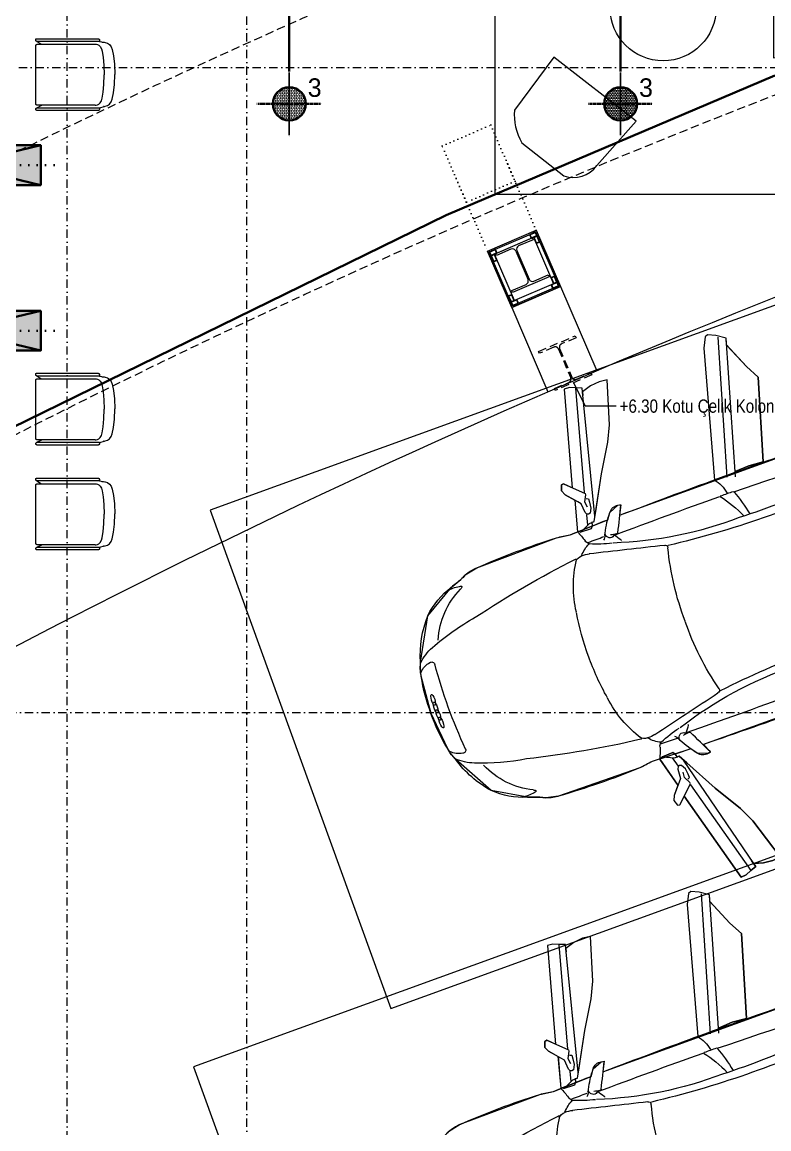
# Model space of a CAD drawing. Extents: x -1701 to 23780, y -363 to 7742.
# Drawn here: x 7833 to 8397, y 871 to 1706 of the extents above; entities that cross this region are included whole.
import ezdxf
from ezdxf.enums import TextEntityAlignment as Align

# ---------------------------------------------------------------- set-up
doc = ezdxf.new("R2010")
doc.units = 0
doc.header["$LTSCALE"] = 25
doc.header["$MEASUREMENT"] = 0
doc.header["$PDMODE"] = 1
for name, pattern in [('Audi$0$DASHDOT2', [0.5, 0.25, -0.125, 0, -0.125]), ('Audi$0$DOT2', [0.125, 0, -0.125]), ('Audi$0$HIDDEN', [0.375, 0.25, -0.125]), ('DOT', [0.25, 0, -0.25]), ('DOT2', [0.125, 0, -0.125])]:
    doc.linetypes.add(name, pattern=pattern)
doc.layers.get('0').update_dxf_attribs({"color": 9, "lineweight": 9})
for name, color, linetype, lineweight in [('31', 9, 'Continuous', 9), ('Audi$0$04', 8, 'Continuous', 9), ('Audi$0$05', 8, 'Continuous', 9), ('Audi$0$06D', 8, 'Continuous', 9), ('Audi$0$10', 8, 'Continuous', 9), ('Audi$0$11', 8, 'Continuous', 9), ('Audi$0$20', 8, 'Audi$0$DOT2', 9), ('Audi$0$21', 8, 'Continuous', 9), ('Audi$0$24', 8, 'Audi$0$DASHDOT2', 9), ('Audi$0$35', 8, 'Continuous', 9), ('E-Aydınlatma', 7, 'Continuous', 30), ('E-KABLO', 7, 'Continuous', 30)]:
    doc.layers.add(name, color=color, linetype=linetype, lineweight=lineweight)
doc.styles.add('Audi$0$MuuM_TEXT-STANDART', font='ARIALN.TTF')
doc.styles.add('TX-TEXT', font='')
doc.styles.get('TX-TEXT').set_extended_font_data('TrSah Futura Lt BT')

# ---------------------------------------------------------------- blocks, each defined once
blk = doc.blocks.new('Audi$0$Group-321-1')
at = {"lineweight": 0}
for p, q in [((384783.0404, 69371.037), (384783.0455, 69371.0295)), ((384784.4115, 69370.3332), (384784.4025, 69370.333))]:
    blk.add_line(p, q, dxfattribs=at)
blk.add_lwpolyline([(384781.5515, 69367.9843), (384781.749, 69367.6906), (384781.7549, 69367.6863), (384781.7923, 69367.6441), (384781.8263, 69367.6169), (384782.0711, 69367.4613), (384782.3403, 69367.353), (384782.3817, 69367.3414), (384782.4453, 69367.3332), (384782.7991, 69367.344), (384783.0363, 69367.4941), (384783.1021, 69367.5581), (384783.1403, 69367.5843), (384783.2058, 69367.6663), (384783.5053, 69368.2326), (384783.5403, 69368.3322), (384783.689, 69368.5997), (384783.7466, 69368.6084), (384783.8084, 69368.6626), (384783.8147, 69368.6844), (384783.7337, 69368.6844), (384784.4562, 69370.087), (384784.5363, 69370.2162), (384784.6671, 69370.4777), (384784.7897, 69370.7386), (384784.8195, 69370.8587), (384784.8615, 69371.012), (384784.9078, 69371.2302), (384784.8821, 69371.3838), (384784.7923, 69371.511), (384784.3139, 69371.8312), (384783.7777, 69372.0326), (384783.6197, 69372.0318), (384783.48, 69371.9631), (384783.4374, 69371.9222), (384783.3299, 69371.7988), (384783.1493, 69371.5806), (384783.0089, 69371.3289), (384782.8745, 69371.074), (384782.8143, 69370.9298), (384782.099, 69369.5315), (384782.0492, 69369.5901), (384782.0346, 69369.5732), (384782.0266, 69369.4913), (384782.053, 69369.4394), (384781.9224, 69369.1627), (384781.8618, 69369.0762), (384781.5727, 69368.4935), (384781.5478, 69368.4017), (384781.5488, 69368.3546), (384781.5351, 69368.2638), (384781.5515, 69367.9843)], close=True, dxfattribs=at)
for centre, radius, start, end in [((384783.7002, 69371.6914), 0.3498, 77.58661, 129.02756), ((384783.3657, 69370.1215), 1.955, 60.96601, 77.834), ((384784.32, 69371.0452), 1.2443, 132.46554, 142.72442), ((384783.7203, 69371.8273), 0.2984, 161.30494, 177.7436), ((384783.7432, 69371.5713), 0.4025, 118.72004, 140.78477), ((384783.6803, 69371.6404), 0.3125, 79.03531, 114.67967), ((384783.8912, 69371.7489), 0.2436, 127.28492, 150.48206), ((384783.7369, 69371.9408), 0.00701, 14.30738, 65.78767), ((384783.5084, 69371.8411), 0.0862, 181.34596, 189.63974), ((384783.4275, 69371.8281), 0.00442, 198.85042, 328.86273), ((384783.624, 69371.4545), 0.4181, 82.50821, 117.47814), ((384786.16, 69370.0997), 3.0479, 144.45126, 151.44152), ((384783.1339, 69369.6371), 2.3005, 61.70075, 76.26458), ((384783.4781, 69370.0639), 1.955, 47.82213, 64.69011), ((384782.5383, 69372.3373), 0.9575, 316.21857, 325.7418), ((384784.1759, 69371.7659), 0.0116, 115.48588, 202.83845), ((384784.2048, 69371.7798), 0.0437, 204.93665, 291.60104), ((384784.1827, 69371.7527), 0.0264, 86.25131, 116.60003), ((384784.1802, 69371.7174), 0.0619, 44.04057, 86.06863), ((384784.219, 69371.7483), 0.0101, 111.92831, 196.76289), ((384784.245, 69371.7546), 0.0368, 193.51549, 249.2754), ((384784.2267, 69371.7313), 0.0287, 93.47089, 113.70035), ((384784.2157, 69371.751), 0.0129, 292.51497, 43.91301), ((384784.2218, 69371.692), 0.0681, 58.34095, 87.30825), ((384784.2513, 69371.7608), 0.045, 244.61072, 282.68217), ((384784.2665, 69371.7271), 0.0153, 157.39591, 204.46469), ((384784.264, 69371.7268), 0.0131, 105.23805, 152.09254), ((384784.2938, 69371.739), 0.045, 202.97395, 241.04541), ((384784.2396, 69371.7211), 0.0339, 22.28966, 58.16625), ((384784.2575, 69371.7317), 0.0153, 281.19144, 328.26022), ((384784.2684, 69371.7064), 0.0339, 67.48988, 103.36647), ((384784.2588, 69371.7295), 0.0131, 333.56358, 20.41807), ((384784.2551, 69371.6749), 0.0681, 38.34788, 67.31518), ((384784.3065, 69371.7044), 0.0129, 81.74311, 193.14115), ((384784.2842, 69371.7018), 0.0287, 11.95578, 32.18524), ((384784.2999, 69371.6559), 0.0619, 39.58749, 81.61555), ((384783.6081, 69371.2726), 0.5525, 133.02369, 146.12278), ((384783.2195, 69369.5931), 2.3005, 49.39154, 63.95538), ((384784.2924, 69371.7303), 0.0368, 236.38072, 292.14064), ((384784.3363, 69371.7123), 0.0437, 194.05509, 280.71948), ((384784.3025, 69371.7054), 0.0101, 288.89324, 13.72781), ((384784.3419, 69371.6807), 0.0116, 282.81768, 10.17024), ((384784.3272, 69371.6786), 0.0264, 9.05609, 39.40481), ((384793.5272, 69365.622), 11.9668, 150.13727, 152.89723), ((384800.1056, 69364.1963), 18.1799, 156.13496, 158.24111), ((384783.405, 69370.2154), 1.343, 60.01739, 86.68797), ((384784.5586, 69371.2508), 0.3498, 356.62857, 48.06952), ((384865.0479, 69325.7189), 93.6961, 150.803073, 151.627747), ((384777.8715, 69372.8535), 5.6052, 330.89441, 345.16435), ((384783.2749, 69371.4236), 0.0159, 339.0039, 150.39832), ((384784.4941, 69371.4395), 0.2436, 335.17406, 358.37121), ((384784.7399, 69371.4259), 0.00701, 59.86846, 111.34875), ((384784.5288, 69371.2049), 0.3125, 10.97646, 46.62082), ((384783.5314, 69370.1506), 1.343, 38.96815, 65.63874), ((384781.8315, 69372.3216), 3.0479, 334.21461, 341.20486), ((384784.4106, 69371.0507), 0.4181, 8.17799, 43.14791), ((384784.436, 69371.2157), 0.4025, 344.87136, 6.93609), ((384783.6723, 69371.3777), 1.2443, 342.93171, 353.19059), ((384784.6574, 69371.3463), 0.2984, 307.91253, 324.35119), ((384783.7734, 69370.6126), 1.0105, 153.06948, 161.91859), ((384783.1168, 69370.8333), 0.3186, 120.97289, 155.47556), ((384782.9706, 69371.0742), 0.0369, 91.80001, 120.34392), ((384782.963, 69371.0791), 0.0326, 45.48642, 78.55436), ((384782.8486, 69370.9332), 0.2179, 28.76175, 50.98475), ((384784.8286, 69371.1089), 0.00442, 156.7934, 286.8057), ((384784.7921, 69371.1821), 0.0862, 296.01639, 304.31017), ((384784.1506, 69371.1377), 1.1104, 185.59299, 197.27063), ((384768.9056, 69380.2116), 18.1799, 327.41502, 329.52117), ((384785.7608, 69370.6832), 0.9575, 159.91432, 169.43756), ((384822.9409, 69349.5203), 45.4809, 151.91783, 153.89663), ((384776.6075, 69373.5829), 7.1236, 326.0794, 338.11644), ((384782.7341, 69368.9325), 2.0531, 60.68217, 76.50321), ((384784.272, 69370.9318), 0.5525, 339.53334, 352.63243), ((384782.8801, 69368.8575), 2.0531, 49.15292, 64.97396), ((384788.9005, 69367.1922), 5.6052, 140.49177, 154.76171), ((384699.7855, 69410.5499), 93.6961, 334.028379, 334.853054), ((384773.8988, 69375.6976), 11.9668, 332.7589, 335.51885), ((384784.589, 69370.7491), 0.0159, 335.25781, 146.65222), ((384790.2301, 69366.5903), 7.1236, 147.53968, 159.57673), ((384783.8462, 69371.294), 1.1104, 288.38549, 300.06314), ((384784.4389, 69370.1168), 0.2179, 74.67138, 96.89437), ((384784.2014, 69370.2765), 0.3186, 330.18057, 4.68324), ((384784.4908, 69370.2948), 0.0326, 47.10176, 80.1697), ((384784.4824, 69370.2982), 0.0369, 5.3122, 33.85612), ((384782.4965, 69369.975), 0.2388, 70.63493, 104.39061), ((384825.273, 69347.607), 48.3027, 152.0551, 152.17195), ((384782.4028, 69368.6925), 1.5636, 74.98539, 82.5895), ((384783.6393, 69370.6814), 1.0105, 323.73754, 332.58665), ((384821.1879, 69350.0129), 43.565, 152.47687, 153.59071), ((384782.7293, 69369.2079), 0.9545, 86.6279, 100.51602), ((384782.5618, 69370.1533), 0.00585, 151.78048, 223.89891), ((384780.1046, 69371.4451), 2.9727, 314.88555, 333.67662), ((384743.6698, 69390.211), 45.4809, 331.7595, 333.7383), ((384782.8782, 69368.4484), 1.5636, 43.06662, 50.67073), ((384782.0988, 69369.5256), 0.08, 143.47187, 205.34832), ((384782.1495, 69369.4974), 0.1377, 137.16643, 146.60216), ((384967.4628, 69508.0027), 231.379, 216.741616, 216.794011), ((384678.7517, 69458.2208), 136.4506, 319.252602, 319.492588), ((384782.5149, 69369.582), 0.0186, 41.38587, 155.31615), ((384783.958, 69371.212), 2.1585, 228.54216, 243.72242), ((384786.4545, 69368.1856), 2.9727, 151.97951, 170.77058), ((384783.1066, 69369.0142), 0.9545, 25.14011, 39.02822), ((384782.9196, 69369.9112), 0.9868, 205.18196, 214.47771), ((384740.7557, 69390.9906), 48.3027, 333.48418, 333.60103), ((384783.8657, 69369.2721), 0.2388, 21.26552, 55.0212), ((384795.1786, 69363.075), 14.5872, 154.13193, 155.3338), ((384781.9661, 69369.5433), 0.2494, 316.34844, 326.72021), ((384782.1506, 69369.3741), 0.0194, 352.1473, 47.07927), ((384782.2653, 69368.9144), 0.4843, 94.43281, 101.94441), ((384782.1667, 69369.4142), 0.0112, 312.85989, 34.81051), ((384782.228, 69369.389), 0.00831, 38.23228, 92.03083), ((384745.0919, 69389.0738), 43.565, 332.06542, 333.17925), ((384783.9724, 69369.4292), 0.00585, 261.75721, 333.87565), ((384791.1445, 69364.8055), 10.0957, 153.3898, 154.10666), ((384781.4441, 69369.9694), 0.9862, 309.91617, 319.86311), ((384782.1239, 69369.3634), 0.0209, 210.13375, 261.90105), ((384782.122, 69369.3451), 0.00941, 178.27039, 230.32072), ((384782.0852, 69369.2999), 0.0489, 5.77906, 50.98927), ((384782.1316, 69369.3958), 0.0541, 258.6932, 282.71565), ((384782.1321, 69369.3799), 0.0386, 287.17105, 347.53678), ((384781.8012, 69367.5574), 1.667, 81.88637, 84.9423), ((384782.0653, 69369.2123), 0.00351, 147.65254, 275.80128), ((384782.0803, 69369.2075), 0.00659, 121.6403, 166.77146), ((384784.0189, 69371.1807), 2.1585, 241.9337, 257.11397), ((384783.0277, 69368.3243), 1.3873, 142.81626, 147.17964), ((384782.0501, 69369.2603), 0.0543, 255.44862, 293.85951), ((384782.3152, 69369.2019), 0.2415, 178.31118, 202.80165), ((384782.2724, 69369.0259), 0.196, 137.86982, 155.43476), ((384787.0532, 69366.1374), 5.9654, 150.48594, 156.73647), ((384789.1281, 69366.4456), 7.5187, 159.68697, 166.35156), ((384782.0818, 69369.0554), 0.00481, 20.93843, 175.93169), ((384782.1584, 69369.074), 0.0723, 153.7582, 202.5543), ((384782.8576, 69369.5029), 0.8909, 210.02521, 235.56573), ((384916.0429, 69336.4165), 136.4506, 166.163538, 166.403525), ((384783.5356, 69369.0581), 0.0186, 330.33998, 84.27025), ((384783.6274, 69370.5018), 2.1511, 233.76937, 242.93532), ((384783.546, 69368.7124), 0.00831, 33.62529, 87.42384), ((384783.1387, 69368.4661), 0.4843, 23.71172, 31.22332), ((384784.4746, 69368.4138), 0.9862, 165.79302, 175.73995), ((384783.5945, 69368.6292), 0.0386, 138.11935, 198.48507), ((384783.5791, 69368.6408), 0.0194, 78.57685, 133.50883), ((384783.8241, 69368.5896), 0.2494, 158.93592, 169.30769), ((384783.6023, 69368.6773), 0.0112, 90.84562, 172.79624), ((384788.1969, 69600.0219), 231.379, 268.862115, 268.914511), ((384783.7323, 69368.6871), 0.08, 280.3078, 342.18425), ((384783.6798, 69368.7118), 0.1377, 339.05397, 348.48969), ((384783.6345, 69370.4982), 2.1511, 242.7208, 251.88675), ((384774.6241, 69373.2856), 10.0957, 331.54946, 332.26633), ((384783.5569, 69368.5444), 0.0489, 74.66686, 119.87707), ((384770.8666, 69375.5547), 14.5872, 330.32233, 331.52419), ((384783.6078, 69368.6381), 0.0541, 202.94048, 226.96292), ((384783.5722, 69368.6007), 0.00941, 255.33541, 307.38574), ((384783.5859, 69368.613), 0.0209, 223.75508, 275.52238), ((384783.5672, 69369.5788), 0.9868, 271.17841, 280.47417), ((384781.8971, 69368.3577), 0.3521, 155.6746, 172.82724), ((384783.2251, 69368.5368), 0.196, 330.22137, 347.7863), ((384783.3432, 69368.6743), 0.2415, 282.85447, 307.34495), ((384783.4846, 69368.4866), 0.00659, 318.88467, 4.01582), ((384783.5452, 69368.4928), 0.0543, 191.79662, 230.20751), ((384783.4973, 69368.4773), 0.00351, 209.85485, 338.00359), ((384781.2507, 69368.3722), 0.2986, 356.60672, 5.66016), ((384777.1322, 69372.6032), 7.5187, 319.30457, 325.96916), ((384783.2716, 69369.2904), 0.8909, 250.0904, 275.63091), ((384783.3307, 69368.4723), 0.0723, 283.10183, 331.89793), ((384783.3602, 69368.3991), 0.00481, 309.72444, 104.7177), ((384782.3066, 69367.2979), 1.667, 40.71383, 43.76976), ((384781.8007, 69368.141), 0.2809, 142.99801, 163.90702), ((384764.3472, 69370.8859), 17.3868, 351.32617, 351.63129), ((384781.6108, 69368.2877), 0.0411, 126.43126, 146.97652), ((384781.5894, 69368.3179), 0.00398, 74.79118, 133.78563), ((384781.5845, 69368.3135), 0.0102, 1.6376, 54.39629), ((384781.5006, 69368.3013), 0.0949, 358.81699, 7.38389), ((384782.2012, 69368.2894), 0.6058, 179.06594, 219.47978), ((384782.2148, 69368.7415), 1.3873, 338.47648, 342.83987), ((384782.1373, 69368.159), 0.6112, 170.0439, 196.59906), ((384783.574, 69367.6511), 1.8423, 162.01986, 174.32836), ((384778.0913, 69370.7376), 5.9654, 328.91966, 335.17019), ((384782.3166, 69368.2853), 0.8221, 201.47616, 226.33924), ((384782.1191, 69367.7954), 0.3803, 174.31047, 196.66974), ((384781.9405, 69367.6889), 0.1449, 160.42148, 200.18277), ((384781.8274, 69367.732), 0.0243, 63.76495, 169.99527), ((384784.0992, 69371.3805), 4.2739, 238.04892, 242.63411), ((384781.9367, 69367.8086), 0.2189, 213.43665, 228.87327), ((384781.8626, 69367.7093), 0.0958, 222.86726, 244.00748), ((384781.8298, 69367.649), 0.0272, 202.20177, 232.28434), ((384781.3493, 69368.793), 1.8423, 311.32776, 323.63627), ((384782.901, 69367.8424), 0.3521, 312.82889, 329.98153), ((384782.6953, 69368.7143), 1.3999, 231.62456, 243.52038), ((384781.9795, 69367.566), 0.00393, 106.148, 191.23563), ((384781.9926, 69367.569), 0.0174, 192.47252, 226.43384), ((384781.9842, 69367.5477), 0.0228, 79.74326, 104.67435), ((384782.0763, 69367.6572), 0.139, 226.48129, 253.24184), ((384781.9679, 69367.4673), 0.1048, 43.02745, 79.064), ((384784.0734, 69371.3937), 4.2739, 243.02202, 247.60721), ((384782.6682, 69368.0497), 0.6058, 266.17635, 306.59018), ((384782.7811, 69367.6377), 0.2809, 321.7491, 342.65812), ((384783.0862, 69367.4874), 0.0949, 118.27223, 126.83913), ((384795.1854, 69355.0563), 17.3868, 134.02483, 134.32996), ((384783.0473, 69367.5626), 0.0102, 71.25983, 124.01853), ((384783.0109, 69367.569), 0.0411, 338.6796, 359.22486), ((384783.048, 69367.5692), 0.00398, 351.87049, 50.86494), ((384783.2896, 69367.3257), 0.2986, 119.99597, 129.0494), ((384782.0325, 69367.5354), 0.00393, 108.00787, 193.0955), ((384782.0455, 69367.5388), 0.0174, 194.33239, 228.2937), ((384782.0378, 69367.5173), 0.0228, 81.60313, 106.53421), ((384782.1264, 69367.6297), 0.139, 228.34115, 255.10171), ((384782.043, 69367.5459), 0.0229, 252.85277, 277.47636), ((384782.0242, 69367.4364), 0.1048, 44.88731, 80.92386), ((384782.0223, 69367.5184), 0.0302, 24.43778, 42.48024), ((384782.0457, 69367.5282), 0.00493, 273.68219, 33.68219), ((384782.7254, 69368.6988), 1.3999, 242.13575, 254.03156), ((384782.0856, 69367.5071), 0.00493, 90.11407, 210.11407), ((384782.1019, 69367.5147), 0.0229, 206.3199, 230.94349), ((384782.0905, 69367.4822), 0.0302, 81.31602, 99.35848), ((384782.1758, 69367.6043), 0.139, 230.55442, 257.31497), ((384782.0967, 69367.5174), 0.0229, 254.71264, 279.33622), ((384782.0783, 69367.4086), 0.1048, 44.73227, 80.76882), ((384782.0769, 69367.4892), 0.0302, 26.29765, 44.3401), ((384782.0999, 69367.4998), 0.00493, 275.54206, 35.54205), ((384782.1404, 69367.4796), 0.00493, 91.97393, 211.97394), ((384782.1563, 69367.4877), 0.0229, 208.17977, 232.80335), ((384782.146, 69367.4549), 0.0302, 83.17589, 101.21835), ((384782.2273, 69367.5797), 0.139, 232.41428, 259.17484), ((384782.1491, 69367.4857), 0.0174, 257.36242, 291.32374), ((384782.1362, 69367.3809), 0.1048, 46.59213, 82.62868), ((384782.1361, 69367.4668), 0.0228, 19.12192, 44.053), ((384782.1539, 69367.4731), 0.00393, 292.56063, 17.64826), ((384782.1921, 69367.441), 0.0228, 20.98178, 45.91286), ((384782.5995, 69367.9217), 0.6112, 289.05706, 315.61223), ((384782.2044, 69367.4602), 0.0174, 259.22229, 293.1836), ((384782.2096, 69367.4478), 0.00393, 294.42049, 19.50812), ((384782.3323, 69367.4878), 0.1449, 285.47336, 325.23464), ((384782.3147, 69367.695), 0.3803, 288.98638, 311.34565), ((384782.4333, 69367.421), 0.0243, 315.66086, 61.89118), ((384782.3942, 69367.4364), 0.0958, 241.64864, 262.78887), ((384782.3644, 69367.3745), 0.0272, 253.37179, 283.45435), ((384782.4317, 69367.5545), 0.2189, 256.78285, 272.21947), ((384782.5977, 69368.1411), 0.8221, 259.31689, 284.17997)]:
    blk.add_arc(centre, radius, start, end, dxfattribs=at)
blk = doc.blocks.new('Audi$0$Group-322-1')
for p, q in [((384781.2966, 69370.1597), (384781.2703, 69370.0916)), ((384781.331, 69370.2105), (384781.2966, 69370.1597)), ((384781.5743, 69369.9737), (384781.331, 69370.2105)), ((384781.2703, 69370.0916), (384781.2557, 69370.0172)), ((384781.1619, 69369.9731), (384781.1407, 69369.9383)), ((384781.1991, 69370.0045), (384781.1619, 69369.9731)), ((384781.2352, 69370.0373), (384781.1991, 69370.0045)), ((384781.784, 69369.4706), (384781.1997, 69370.004)), ((384781.2557, 69370.0172), (384781.2352, 69370.0373)), ((384781.9623, 69369.3941), (384781.2557, 69370.0169)), ((384781.2557, 69370.0169), (384781.2754, 69369.9991)), ((384781.6545, 69369.8691), (384781.5743, 69369.9737)), ((384781.1407, 69369.9383), (384781.6919, 69369.4347)), ((384781.7823, 69369.6607), (384781.6545, 69369.8691)), ((384781.9441, 69369.4245), (384781.7823, 69369.6607)), ((384781.6228, 69369.4109), (384781.7921, 69369.4695)), ((384781.7921, 69369.4695), (384781.8013, 69369.4647)), ((384781.8013, 69369.4647), (384781.8317, 69369.4193)), ((384781.6183, 69369.395), (384781.6228, 69369.4109)), ((384781.6494, 69369.3621), (384781.6183, 69369.395)), ((384781.7937, 69369.3845), (384781.6889, 69369.3595)), ((384781.7664, 69369.3807), (384781.9464, 69369.2177)), ((384781.8226, 69369.3912), (384781.7937, 69369.3845)), ((384781.8894, 69369.3631), (384781.8226, 69369.3912)), ((384781.8241, 69369.4453), (384781.8377, 69369.4563)), ((384781.8317, 69369.4193), (384781.8727, 69369.4049)), ((384781.8377, 69369.4563), (384781.862, 69369.4435)), ((384781.862, 69369.4435), (384781.8993, 69369.4183)), ((384781.8993, 69369.4183), (384781.9205, 69369.3851)), ((384781.9205, 69369.3851), (384781.9175, 69369.372)), ((384781.9863, 69369.3597), (384781.9441, 69369.4245)), ((384781.6889, 69369.3595), (384781.6494, 69369.3621)), ((384781.9084, 69369.3622), (384781.8894, 69369.3631)), ((384781.9175, 69369.372), (384781.9084, 69369.3622)), ((384781.9692, 69369.3081), (384781.9114, 69369.3606)), ((384781.9625, 69369.2298), (384782.008, 69369.3088)), ((384781.9659, 69369.2362), (384781.97, 69369.3257)), ((384781.97, 69369.3257), (384781.9863, 69369.3597)), ((384781.9978, 69369.329), (384781.9767, 69369.3483)), ((384782.008, 69369.3088), (384781.9978, 69369.329))]:
    blk.add_line(p, q)
blk.add_lwpolyline([(384781.331, 69370.2105), (384781.5743, 69369.9737), (384781.6545, 69369.8691), (384781.7823, 69369.6607), (384781.9441, 69369.4245), (384781.9863, 69369.3597), (384781.9796, 69369.3457), (384781.9978, 69369.329), (384782.008, 69369.3088), (384781.9659, 69369.2362), (384781.9464, 69369.2177), (384781.7687, 69369.3785), (384781.6889, 69369.3595), (384781.6494, 69369.3621), (384781.6183, 69369.395), (384781.6228, 69369.4109), (384781.6919, 69369.4347), (384781.1407, 69369.9383), (384781.1619, 69369.9731), (384781.1991, 69370.0045), (384781.2352, 69370.0373), (384781.2557, 69370.0169), (384781.2703, 69370.0916), (384781.2966, 69370.1597)], close=True)
blk = doc.blocks.new('Audi$0$Group-323-1')
for p, q in [((384783.5713, 69368.4048), (384783.609, 69368.4878)), ((384783.5745, 69368.4113), (384783.6449, 69368.4667)), ((384783.609, 69368.4878), (384783.6313, 69368.4913)), ((384783.6313, 69368.4913), (384783.6593, 69368.4854)), ((384783.6449, 69368.4667), (384783.663, 69368.4998)), ((384783.663, 69368.4998), (384783.7403, 69368.5033)), ((384783.7049, 69368.5004), (384784.6228, 69368.2891)), ((384783.7219, 69368.4612), (384783.7131, 69368.4511)), ((384783.7613, 69368.4632), (384783.7219, 69368.4612)), ((384783.7403, 69368.5033), (384784.0265, 69368.5095)), ((384783.8035, 69368.4477), (384783.7613, 69368.4632)), ((384784.0265, 69368.5095), (384784.2703, 69368.527)), ((384784.2703, 69368.527), (384784.4021, 69368.5228)), ((384784.4021, 69368.5228), (384784.7363, 69368.4631)), ((384784.7363, 69368.4631), (384784.715, 69368.4056)), ((384783.8082, 69368.3333), (384783.5708, 69368.3847)), ((384783.631, 69368.4558), (384783.7074, 69368.4395)), ((384783.7131, 69368.4511), (384783.7105, 69368.438)), ((384783.7105, 69368.438), (384783.7223, 69368.4231)), ((384783.7223, 69368.4231), (384783.784, 69368.3851)), ((384783.8016, 69368.4089), (384783.766, 69368.4339)), ((384783.784, 69368.3851), (384783.7954, 69368.3578)), ((384783.8561, 69368.4106), (384783.8016, 69368.4089)), ((384783.8281, 69368.4354), (384783.8035, 69368.4477)), ((384783.8271, 69368.4179), (384783.8281, 69368.4354)), ((384783.8654, 69368.406), (384783.8561, 69368.4106)), ((384783.9165, 69368.2343), (384783.8654, 69368.406)), ((384783.871, 69368.4001), (384784.645, 69368.2361)), ((384784.715, 69368.4056), (384784.6751, 69368.3445)), ((384783.7954, 69368.3578), (384783.8361, 69368.258)), ((384784.626, 69368.1499), (384783.8955, 69368.3044)), ((384784.6228, 69368.2891), (384784.5969, 69368.2948)), ((384784.6751, 69368.3445), (384784.6231, 69368.2893)), ((384783.8361, 69368.258), (384783.8613, 69368.2275)), ((384783.8613, 69368.2275), (384783.9062, 69368.2214)), ((384783.9062, 69368.2214), (384783.9165, 69368.2343)), ((384784.6231, 69368.2893), (384784.6514, 69368.2844)), ((384784.6458, 69368.2359), (384784.642, 69368.1874)), ((384784.6514, 69368.2844), (384784.6458, 69368.2359)), ((384784.642, 69368.1874), (384784.626, 69368.1499))]:
    blk.add_line(p, q)
blk.add_lwpolyline([(384783.6295, 69368.491), (384783.6556, 69368.4862), (384783.663, 69368.4998), (384784.0265, 69368.5095), (384784.2703, 69368.527), (384784.4021, 69368.5228), (384784.7363, 69368.4631), (384784.715, 69368.4056), (384784.6751, 69368.3445), (384784.6228, 69368.2891), (384784.6514, 69368.2844), (384784.642, 69368.1874), (384784.626, 69368.1499), (384783.8955, 69368.3044), (384783.9165, 69368.2343), (384783.9062, 69368.2214), (384783.8613, 69368.2275), (384783.8361, 69368.258), (384783.8051, 69368.334), (384783.5708, 69368.3847)], close=True)
blk = doc.blocks.new('Audi$0$Group-325-1')
for p, q in [((384784.2699, 69369.7089), (384784.2277, 69369.6053)), ((384784.901, 69369.5901), (384784.2699, 69369.7089)), ((384784.2277, 69369.6053), (384784.1715, 69369.5072)), ((384784.9688, 69369.494), (384784.901, 69369.5901)), ((384784.1334, 69369.5156), (384785.1602, 69369.3127)), ((384785.1131, 69369.3188), (384784.9688, 69369.494)), ((384784.1214, 69369.4547), (384785.1608, 69369.254)), ((384785.0663, 69369.1565), (384784.0879, 69369.3606)), ((384785.1602, 69369.3127), (384785.1706, 69369.2337)), ((384785.1706, 69369.2337), (384785.1687, 69369.1701)), ((384785.151, 69369.1543), (384785.0663, 69369.1565)), ((384785.1687, 69369.1701), (384785.151, 69369.1543))]:
    blk.add_line(p, q)
blk.add_lwpolyline([(384784.2699, 69369.7089), (384784.901, 69369.5901), (384784.9688, 69369.494), (384785.1099, 69369.3227), (384785.1602, 69369.3127), (384785.1706, 69369.2337), (384785.1687, 69369.1701), (384785.151, 69369.1543), (384785.0663, 69369.1565), (384784.0879, 69369.3606), (384784.1366, 69369.4517), (384784.166, 69369.5091), (384784.1719, 69369.508), (384784.2277, 69369.6053)], close=True)
blk = doc.blocks.new('Audi$0$p-audi_arac')
at = {"layer": 'Audi$0$06D', "lineweight": 0, "flags": 128}
blk.add_lwpolyline([(695.6, 0.8), (-4.4, 0.8), (-4.4, 400.8), (695.6, 400.8)], close=True, dxfattribs=at)
at = {"xscale": 99.99999999999999, "yscale": 99.99999999999999, "zscale": 99.99999999999999, "rotation": 117.1763778173342}
for name in ['Audi$0$Group-321-1', 'Audi$0$Group-323-1', 'Audi$0$Group-325-1', 'Audi$0$Group-322-1']:
    blk.add_blockref(name, (23745751.03, -31061967.79), dxfattribs=at)
blk = doc.blocks.new('Audi$0$Group-32-1')
for p, q in [((384804.5516, 69159.371), (384804.573, 69159.3356)), ((384804.5731, 69159.3699), (384804.573, 69159.3694)), ((384804.573, 69159.3694), (384804.573, 69159.3689)), ((384804.573, 69159.3689), (384804.573, 69158.9239)), ((384804.5732, 69159.3709), (384804.5731, 69159.3704)), ((384804.5731, 69159.3704), (384804.5731, 69159.3699)), ((384804.5733, 69159.3713), (384804.5732, 69159.3709)), ((384804.5735, 69159.3718), (384804.5733, 69159.3713)), ((384804.5736, 69159.3723), (384804.5735, 69159.3718)), ((384804.5738, 69159.3727), (384804.5736, 69159.3723)), ((384804.574, 69159.3732), (384804.5738, 69159.3727)), ((384804.5742, 69159.3736), (384804.574, 69159.3732)), ((384804.5745, 69159.374), (384804.5742, 69159.3736)), ((384804.5747, 69159.3745), (384804.5745, 69159.374)), ((384804.575, 69159.3749), (384804.5747, 69159.3745)), ((384804.5753, 69159.3752), (384804.575, 69159.3749)), ((384804.5756, 69159.3756), (384804.5753, 69159.3752)), ((384804.576, 69159.376), (384804.5756, 69159.3756)), ((384804.5763, 69159.3763), (384804.576, 69159.376)), ((384804.5767, 69159.3766), (384804.5763, 69159.3763)), ((384804.5771, 69159.3769), (384804.5767, 69159.3766)), ((384804.5775, 69159.3772), (384804.5771, 69159.3769)), ((384804.5779, 69159.3775), (384804.5775, 69159.3772)), ((384804.5783, 69159.3777), (384804.5779, 69159.3775)), ((384804.5788, 69159.3779), (384804.5783, 69159.3777)), ((384804.5792, 69159.3781), (384804.5788, 69159.3779)), ((384804.5797, 69159.3783), (384804.5792, 69159.3781)), ((384804.5801, 69159.3785), (384804.5797, 69159.3783)), ((384804.5806, 69159.3786), (384804.5801, 69159.3785)), ((384804.5811, 69159.3787), (384804.5806, 69159.3786)), ((384804.5816, 69159.3788), (384804.5811, 69159.3787)), ((384804.5821, 69159.3789), (384804.5816, 69159.3788)), ((384804.5825, 69159.3789), (384804.5821, 69159.3789)), ((384804.583, 69159.3789), (384804.5825, 69159.3789)), ((384805.023, 69159.3789), (384804.583, 69159.3789)), ((384805.0235, 69159.3789), (384805.023, 69159.3789)), ((384805.024, 69159.3789), (384805.0235, 69159.3789)), ((384805.0245, 69159.3788), (384805.024, 69159.3789)), ((384805.0249, 69159.3787), (384805.0245, 69159.3788)), ((384805.0254, 69159.3786), (384805.0249, 69159.3787)), ((384805.0259, 69159.3785), (384805.0254, 69159.3786)), ((384805.0264, 69159.3783), (384805.0259, 69159.3785)), ((384805.0268, 69159.3781), (384805.0264, 69159.3783)), ((384805.0273, 69159.3779), (384805.0268, 69159.3781)), ((384805.0277, 69159.3777), (384805.0273, 69159.3779)), ((384805.0281, 69159.3775), (384805.0277, 69159.3777)), ((384805.0285, 69159.3772), (384805.0281, 69159.3775)), ((384805.029, 69159.3769), (384805.0285, 69159.3772)), ((384805.0293, 69159.3766), (384805.029, 69159.3769)), ((384805.0297, 69159.3763), (384805.0293, 69159.3766)), ((384805.0301, 69159.376), (384805.0297, 69159.3763)), ((384805.0304, 69159.3756), (384805.0301, 69159.376)), ((384805.0307, 69159.3752), (384805.0304, 69159.3756)), ((384805.031, 69159.3749), (384805.0307, 69159.3752)), ((384805.0313, 69159.3745), (384805.031, 69159.3749)), ((384805.0316, 69159.374), (384805.0313, 69159.3745)), ((384805.0318, 69159.3736), (384805.0316, 69159.374)), ((384805.032, 69159.3732), (384805.0318, 69159.3736)), ((384805.0322, 69159.3727), (384805.032, 69159.3732)), ((384805.0324, 69159.3723), (384805.0322, 69159.3727)), ((384805.0326, 69159.3718), (384805.0324, 69159.3723)), ((384805.0327, 69159.3713), (384805.0326, 69159.3718)), ((384805.0328, 69159.3709), (384805.0327, 69159.3713)), ((384805.0329, 69159.3704), (384805.0328, 69159.3709)), ((384805.0329, 69159.3699), (384805.0329, 69159.3704)), ((384805.033, 69159.3694), (384805.0329, 69159.3699)), ((384805.0521, 69159.3725), (384805.033, 69159.3345)), ((384805.033, 69159.3689), (384805.033, 69159.3694)), ((384805.033, 69158.9322), (384805.033, 69159.3689)), ((384805.033, 69158.9322), (384805.033, 69158.9322)), ((384804.5516, 69158.8992), (384804.558, 69158.8616)), ((384805.0524, 69158.8992), (384805.0423, 69158.8616))]:
    blk.add_line(p, q)
at = {"flags": 128}
for points in [[(384804.5309, 69158.9092), (384804.5309, 69158.9087), (384804.531, 69158.9082), (384804.531, 69158.9077), (384804.5311, 69158.9072), (384804.5312, 69158.9068), (384804.5314, 69158.9063), (384804.5315, 69158.9058), (384804.5317, 69158.9054), (384804.5319, 69158.9049), (384804.5321, 69158.9045), (384804.5324, 69158.904), (384804.5326, 69158.9036), (384804.5329, 69158.9032), (384804.5332, 69158.9028), (384804.5335, 69158.9025), (384804.5339, 69158.9021), (384804.5342, 69158.9018), (384804.5346, 69158.9015), (384804.535, 69158.9012), (384804.5354, 69158.9009), (384804.5358, 69158.9006), (384804.5362, 69158.9004), (384804.5367, 69158.9001), (384804.5371, 69158.8999), (384804.5376, 69158.8998), (384804.538, 69158.8996), (384804.5385, 69158.8995), (384804.539, 69158.8994), (384804.5395, 69158.8993), (384804.54, 69158.8992), (384804.5404, 69158.8992), (384804.5409, 69158.8992), (384804.5516, 69158.8992), (384804.5516, 69159.3689), (384804.5516, 69159.3694), (384804.5516, 69159.3699), (384804.5515, 69159.3704), (384804.5515, 69159.3709), (384804.5513, 69159.3713), (384804.5512, 69159.3718), (384804.5511, 69159.3723), (384804.5509, 69159.3727), (384804.5507, 69159.3732), (384804.5505, 69159.3736), (384804.5502, 69159.374), (384804.55, 69159.3745), (384804.5497, 69159.3749), (384804.5494, 69159.3752), (384804.5491, 69159.3756), (384804.5487, 69159.376), (384804.5484, 69159.3763), (384804.548, 69159.3766), (384804.5476, 69159.3769), (384804.5472, 69159.3772), (384804.5468, 69159.3775), (384804.5464, 69159.3777), (384804.5459, 69159.3779), (384804.5455, 69159.3781), (384804.545, 69159.3783), (384804.5445, 69159.3785), (384804.5441, 69159.3786), (384804.5436, 69159.3787), (384804.5431, 69159.3788), (384804.5426, 69159.3789), (384804.5421, 69159.3789), (384804.5416, 69159.3789), (384804.5359, 69159.3789), (384804.5357, 69159.3789), (384804.5354, 69159.3789), (384804.5352, 69159.3788), (384804.535, 69159.3788), (384804.5347, 69159.3788), (384804.5345, 69159.3787), (384804.5343, 69159.3786), (384804.534, 69159.3785), (384804.5338, 69159.3784), (384804.5336, 69159.3783), (384804.5334, 69159.3782), (384804.5332, 69159.3781), (384804.533, 69159.3779), (384804.5328, 69159.3778), (384804.5326, 69159.3776), (384804.5324, 69159.3774), (384804.5322, 69159.3773), (384804.5321, 69159.3771), (384804.5319, 69159.3769), (384804.5318, 69159.3767), (384804.5316, 69159.3765), (384804.5315, 69159.3763), (384804.5314, 69159.376), (384804.5313, 69159.3758), (384804.5312, 69159.3756), (384804.5312, 69159.3754), (384804.5311, 69159.3751), (384804.531, 69159.3749), (384804.531, 69159.3746), (384804.531, 69159.3744), (384804.5309, 69159.3741), (384804.5309, 69159.3739), (384804.5309, 69158.9092)], [(384805.0521, 69158.8992), (384805.0628, 69158.8992), (384805.0633, 69158.8992), (384805.0638, 69158.8992), (384805.0642, 69158.8993), (384805.0647, 69158.8994), (384805.0652, 69158.8995), (384805.0657, 69158.8996), (384805.0661, 69158.8998), (384805.0666, 69158.8999), (384805.0671, 69158.9001), (384805.0675, 69158.9004), (384805.0679, 69158.9006), (384805.0683, 69158.9009), (384805.0687, 69158.9012), (384805.0691, 69158.9015), (384805.0695, 69158.9018), (384805.0698, 69158.9021), (384805.0702, 69158.9025), (384805.0705, 69158.9028), (384805.0708, 69158.9032), (384805.0711, 69158.9036), (384805.0714, 69158.904), (384805.0716, 69158.9045), (384805.0718, 69158.9049), (384805.072, 69158.9054), (384805.0722, 69158.9058), (384805.0723, 69158.9063), (384805.0725, 69158.9068), (384805.0726, 69158.9072), (384805.0727, 69158.9077), (384805.0727, 69158.9082), (384805.0728, 69158.9087), (384805.0728, 69158.9092), (384805.0728, 69159.3689), (384805.0728, 69159.3694), (384805.0727, 69159.3699), (384805.0727, 69159.3704), (384805.0726, 69159.3709), (384805.0725, 69159.3713), (384805.0723, 69159.3718), (384805.0722, 69159.3723), (384805.072, 69159.3727), (384805.0718, 69159.3732), (384805.0716, 69159.3736), (384805.0714, 69159.374), (384805.0711, 69159.3745), (384805.0708, 69159.3749), (384805.0705, 69159.3752), (384805.0702, 69159.3756), (384805.0698, 69159.376), (384805.0695, 69159.3763), (384805.0691, 69159.3766), (384805.0687, 69159.3769), (384805.0683, 69159.3772), (384805.0679, 69159.3775), (384805.0675, 69159.3777), (384805.0671, 69159.3779), (384805.0666, 69159.3781), (384805.0661, 69159.3783), (384805.0657, 69159.3785), (384805.0652, 69159.3786), (384805.0647, 69159.3787), (384805.0642, 69159.3788), (384805.0638, 69159.3789), (384805.0633, 69159.3789), (384805.0628, 69159.3789), (384805.0621, 69159.3789), (384805.0616, 69159.3789), (384805.0611, 69159.3789), (384805.0606, 69159.3788), (384805.0601, 69159.3787), (384805.0596, 69159.3786), (384805.0592, 69159.3785), (384805.0587, 69159.3783), (384805.0582, 69159.3781), (384805.0578, 69159.3779), (384805.0574, 69159.3777), (384805.0569, 69159.3775), (384805.0565, 69159.3772), (384805.0561, 69159.3769), (384805.0557, 69159.3766), (384805.0554, 69159.3763), (384805.055, 69159.376), (384805.0547, 69159.3756), (384805.0543, 69159.3752), (384805.054, 69159.3749), (384805.0538, 69159.3745), (384805.0535, 69159.374), (384805.0533, 69159.3736), (384805.053, 69159.3732), (384805.0528, 69159.3727), (384805.0527, 69159.3723), (384805.0525, 69159.3718), (384805.0524, 69159.3713), (384805.0523, 69159.3709), (384805.0522, 69159.3704), (384805.0521, 69159.3699), (384805.0521, 69159.3694), (384805.0521, 69159.3689), (384805.0521, 69158.8992)]]:
    blk.add_lwpolyline(points, close=True, dxfattribs=at)
for points in [[(384804.5309, 69158.9092, 0.414214), (384804.5409, 69158.8992), (384804.5516, 69158.8992), (384804.5516, 69159.3689, 0.414214), (384804.5416, 69159.3789), (384804.5359, 69159.3789, 0.414214), (384804.5309, 69159.3739)], [(384805.0521, 69158.8992), (384805.0628, 69158.8992, 0.414214), (384805.0728, 69158.9092), (384805.0728, 69159.3689, 0.414214), (384805.0628, 69159.3789), (384805.0621, 69159.3789, 0.414214), (384805.0521, 69159.3689)]]:
    blk.add_lwpolyline(points, format="xyb", close=True, dxfattribs=at)
blk.add_lwpolyline([(384805.033, 69158.9322), (384805.033, 69159.3689, 0.414214), (384805.023, 69159.3789), (384804.583, 69159.3789, 0.414214), (384804.573, 69159.3689), (384804.573, 69158.9239), (384804.5738, 69158.9202)], format="xyb", dxfattribs=at)
for points in [[(384804.573, 69158.9322), (384804.573, 69158.9239), (384804.5752, 69158.9142), (384804.5804, 69158.903), (384804.5903, 69158.8926), (384804.6064, 69158.8839), (384804.6258, 69158.8783), (384804.6716, 69158.8721), (384804.7307, 69158.8665), (384804.803, 69158.8644)], [(384805.033, 69158.9322), (384805.033, 69158.9239), (384805.0308, 69158.9142), (384805.0256, 69158.903), (384805.0157, 69158.8926), (384804.9996, 69158.8839), (384804.9803, 69158.8783), (384804.9344, 69158.8721), (384804.8753, 69158.8665), (384804.803, 69158.8644)], [(384804.5569, 69158.8806), (384804.5569, 69158.8686), (384804.5592, 69158.8546), (384804.5647, 69158.8386), (384804.5752, 69158.8236), (384804.5922, 69158.8111), (384804.6127, 69158.8031), (384804.6612, 69158.7941), (384804.7237, 69158.7861), (384804.8002, 69158.7831)], [(384805.0434, 69158.8658), (384805.0434, 69158.8686), (384805.0412, 69158.8546), (384805.0357, 69158.8386), (384805.0252, 69158.8236), (384805.0082, 69158.8111), (384804.9877, 69158.8031), (384804.9392, 69158.7941), (384804.8767, 69158.7861), (384804.8002, 69158.7831)]]:
    blk.add_lwpolyline(points, dxfattribs=at)
blk = doc.blocks.new('Audi$0$p-oturma')
at = {"layer": 'Audi$0$05'}
blk.add_lwpolyline([(0, -280), (280, -280), (280, 0), (0, 0)], close=True, dxfattribs=at)
for points in [[(45.86, -104.42), (104.08, -51.83), (70.08, -15.53, 0.148649), (44.84, -16.56), (14.79, -43.47, 0.342097), (18.09, -69.29)], [(209.91, -98.71), (210.38, -177.16), (260.11, -175.97, 0.148649), (276.14, -156.45), (276.07, -116.11, 0.342097), (254.62, -101.38)], [(106.59, -224.73), (44.6, -176.65), (14.83, -216.49, 0.148649), (20.28, -241.16), (52.05, -266.02, 0.342097), (76.88, -258.24)]]:
    blk.add_lwpolyline(points, format="xyb", close=True, dxfattribs=at)
blk.add_circle((126.99, -139.28), 40, dxfattribs=at)
blk = doc.blocks.new('Audi$0$prf-300')
for p, q in [((0, 32), (30, 32)), ((0, 30.45), (0, 32)), ((11.85, 30.45), (0, 30.45)), ((14.55, 27.75), (14.55, 4.25)), ((15.45, 27.75), (15.45, 4.25)), ((30, 30.45), (18.15, 30.45)), ((30, 32), (30, 30.45)), ((0, 1.55), (11.85, 1.55)), ((0, 0), (0, 1.55)), ((18.15, 1.55), (30, 1.55)), ((30, 1.55), (30, 0)), ((30, 0), (0, 0))]:
    blk.add_line(p, q)
for centre, start, end in [((11.85, 27.75), 0, 90), ((18.15, 27.75), 90, 180), ((11.85, 4.25), 270, 0), ((18.15, 4.25), 180, 270)]:
    blk.add_arc(centre, 2.7, start, end)
blk = doc.blocks.new('Audi$0$prf 3x5')
for points in [[(-2, -1.5), (2, -1.5, 0.414214), (2.5, -1), (2.5, 1, 0.414214), (2, 1.5), (-2, 1.5, 0.414214), (-2.5, 1), (-2.5, -1, 0.414214)], [(-2, -1.2), (2, -1.2, 0.414214), (2.2, -1), (2.2, 1, 0.414214), (2, 1.2), (-2, 1.2, 0.414214), (-2.2, 1), (-2.2, -1, 0.414214)]]:
    blk.add_lwpolyline(points, format="xyb", close=True)
at = {"color": 252}
blk.add_point((-0.5, 0.5), dxfattribs=at)
blk = doc.blocks.new('Audi$0$p-kolon-eğri-2')
at = {"layer": 'Audi$0$06D', "linetype": 'Audi$0$HIDDEN', "lineweight": 0}
for p, q in [((72.76, -155.09), (100.38, -143.38)), ((100.99, -144.81), (90.08, -149.44)), ((100.38, -143.38), (100.99, -144.81)), ((73.37, -156.52), (72.76, -155.09)), ((84.28, -151.9), (73.37, -156.52)), ((87.81, -153.33), (96.99, -174.96)), ((88.64, -152.98), (97.82, -174.61)), ((112.87, -172.85), (85.25, -184.56)), ((101.36, -176.04), (112.27, -171.42)), ((112.27, -171.42), (112.87, -172.85)), ((84.65, -183.13), (95.56, -178.5)), ((85.25, -184.56), (84.65, -183.13))]:
    blk.add_line(p, q, dxfattribs=at)
at = {"layer": 'Audi$0$06D'}
blk.add_lwpolyline([(54.63, -116.7), (39.52, -81.63), (68.91, -68.98), (84.03, -104.05)], close=True, dxfattribs=at)
for points in [[(89.28, -106.14), (116.79, -169.86)], [(52.54, -121.96), (79.81, -185.54)]]:
    blk.add_lwpolyline(points, dxfattribs=at)
at = {"layer": 'Audi$0$06D', "linetype": 'Audi$0$HIDDEN', "lineweight": 0}
for centre, start, end in [((91.13, -151.92), 112.97499, 202.97499), ((85.33, -154.38), 22.97499, 112.97499), ((94.5, -176.02), 292.97499, 22.97499), ((100.3, -173.56), 202.97499, 292.97499)]:
    blk.add_arc(centre, 2.7, start, end, dxfattribs=at)
blk.add_point((100.39, -183.07), dxfattribs=at)
at = {"layer": 'Audi$0$11'}
for points in [[(52.54, -121.96), (34.26, -79.54), (71, -63.72), (89.28, -106.14)], [(53.06, -120.65), (35.58, -80.06), (70.48, -65.03), (87.97, -105.61)]]:
    blk.add_lwpolyline(points, close=True, dxfattribs=at)
blk.add_lwpolyline([(52.54, -121.96), (89.28, -106.14)], dxfattribs=at)
at = {"layer": 'Audi$0$20'}
blk.add_lwpolyline([(0, 0), (36.7, 15.82), (54.99, -26.61), (18.27, -42.42)], close=True, dxfattribs=at)
for points in [[(70.99, -63.69), (47.22, -8.56)], [(10.5, -24.37), (34.26, -79.54)]]:
    blk.add_lwpolyline(points, dxfattribs=at)
at = {"layer": 'Audi$0$10'}
for p, rotation in [((68.77, -67.4), 23.29427194047105), ((71.28, -70.68), 293.294271940471), ((38.47, -80.45), 23.29427194047105), ((39.13, -84.53), 293.294271940471), ((84.41, -101.15), 293.294271940471), ((85.06, -105.23), 23.29427194047105), ((52.25, -115), 293.294271940471), ((54.75, -118.28), 23.29427194047105)]:
    blk.add_blockref('Audi$0$prf 3x5', p, dxfattribs=dict(at, rotation=rotation))
at = {"layer": 'Audi$0$10', "linetype": 'Continuous', "rotation": 23.31197227258336}
blk.add_blockref('Audi$0$prf-300', (53.1, -110.63), dxfattribs=at)
blk = doc.blocks.new('Audi')
at = {"layer": 'Audi$0$20', "linetype": 'Audi$0$HIDDEN', "lineweight": 0}
for points in [[(7497.5, 1433.22, -0.101512), (9968.66, 2228.47, -0.101512)], [(7129.5, 979.76, -0.152644), (10705.5, 2076.19, -0.10573)]]:
    blk.add_lwpolyline(points, format="xyb", dxfattribs=at)
at = {"layer": 'Audi$0$21', "linetype": 'Audi$0$DASHDOT2'}
for points in [[(8002.88, 204.47), (8002.88, 4014.1)], [(6835.48, 1671.62), (10934.42, 1671.62)]]:
    blk.add_lwpolyline(points, dxfattribs=at)
at = {"layer": 'Audi$0$21'}
blk.add_lwpolyline([(8249.19, 1434.25), (8258.17, 1416.37), (8281.74, 1416.37)], dxfattribs=at)
at = {"layer": 'Audi$0$24'}
for points in [[(7867.5, 195), (7867.5, 4035)], [(6827.5, 1185), (11027.5, 1185)]]:
    blk.add_lwpolyline(points, dxfattribs=at)
at = {"layer": 'Audi$0$35'}
blk.add_lwpolyline([(10004.84, 1897.89, 0.099521), (7703.07, 1167.17), (7703.07, 1167.17), (7647.15, 1268.13, 0.006902), (7497.58, 1182.57), (7497.58, 1835), (7909.5, 1835), (7909.5, 2075), (7894.5, 2075), (7894.5, 2325), (7909.5, 2325), (7909.5, 2483.5), (7895.44, 2489.8), (7892.5, 2489.8), (7892.5, 2570.2), (7895.5, 2570.2), (7909.5, 2576.5), (7909.5, 2652), (7890.5, 2652), (7890.5, 2768), (7909.5, 2768), (7909.5, 2803), (8525.5, 2803)], format="xyb", dxfattribs=at)
blk.add_blockref('Audi$0$p-kolon-eğri-2', (8150.35, 1612.53))
at = {"layer": 'Audi$0$04', "xscale": -1, "rotation": 19.9319625242744}
for p in [(8765.79, 1197.97), (8753.2, 777.99)]:
    blk.add_blockref('Audi$0$p-audi_arac', p, dxfattribs=at)
at = {"layer": 'Audi$0$05'}
blk.add_blockref('Audi$0$p-oturma', (8190.08, 1856.03), dxfattribs=at)
at = {"layer": 'Audi$0$05', "color": 7, "extrusion": (0, 0, -1), "xscale": 100, "yscale": 100, "zscale": -100, "rotation": 270}
for p in [(-6923781.64, 38482146.51), (-6923781.64, 38481894.04), (-6923781.64, 38481814.86)]:
    blk.add_blockref('Audi$0$Group-32-1', p, dxfattribs=at)
at = {"layer": 'Audi$0$21', "style": 'Audi$0$MuuM_TEXT-STANDART'}
blk.add_text('+6.30 Kotu Çelik Kolon İzi ', height=10, dxfattribs=at).set_placement((8284.22, 1411.17))
blk = doc.blocks.new('p-bur-VW-spotlight')
at = {"layer": 'E-Aydınlatma'}
h = blk.add_hatch(dxfattribs=at)
h.set_pattern_fill('DOTS', color=4, scale=20)
edge = h.paths.add_edge_path()
edge.add_arc((0, 0), 12.5, 0, 360)
at = {"layer": 'E-Aydınlatma', "color": 4, "linetype": 'DOT2', "ltscale": 0.4}
for q in [(0, 25), (-25, 0), (0, -25), (25, 0)]:
    blk.add_line((0, 0), q, dxfattribs=at)
at = {"layer": 'E-Aydınlatma', "color": 4, "linetype": 'ByBlock'}
blk.add_circle((0, 0), 12.5, dxfattribs=at)
at = {"layer": 'E-Aydınlatma', "color": 4, "style": 'TX-TEXT', "text_generation_flag": 4}
blk.add_attdef('W', text='', height=14, rotation=180, dxfattribs=at).set_placement((19.53, 11.56), align=Align.MIDDLE_CENTER)
blk = doc.blocks.new('p-ısık1')
at = {"layer": 'E-Aydınlatma'}
h = blk.add_hatch(dxfattribs=at)
h.set_pattern_fill('DOTS', color=4, scale=20, angle=-90)
h.set_pattern_definition([(270, (8495.7968, 36342.0362), (1.25, -0.625), [0, -1.25])])
h.paths.add_polyline_path([(16.7, 124.7), (16.7, -0.3), (46.7, -0.3), (46.7, 124.7)])
at = {"layer": 'E-Aydınlatma', "color": 4, "linetype": 'DOT'}
blk.add_lwpolyline([(31.7, -10.3), (31.7, 134.7), (31.7, 134.7)], dxfattribs=at)
at = {"layer": 'E-Aydınlatma', "color": 4, "linetype": 'ByBlock'}
for points in [[(16.7, 124.7), (16.7, -0.3), (46.7, -0.3), (46.7, 124.7), (16.7, 124.7)], [(46.7, 124.7), (16.7, -0.3)], [(46.7, -0.3), (16.7, 124.7)]]:
    blk.add_lwpolyline(points, dxfattribs=at)
at = {"layer": 'E-Aydınlatma', "color": 4, "linetype": 'DOT2'}
blk.add_lwpolyline([(6.7, 62.2), (56.7, 62.2), (56.7, 62.2)], dxfattribs=at)
at = {"layer": 'E-Aydınlatma', "color": 4, "insert": (51.46, 119.12), "char_height": 14, "width": 14.596, "attachment_point": 1, "style": 'TX-TEXT'}
blk.add_mtext('7', dxfattribs=at)

msp = doc.modelspace()

# ---------------------------------------------------------------- linework, layer by layer
at = {"layer": 'E-KABLO', "color": 6}
for p, q in [((8035, 1806.73), (8035, 1669.23)), ((8285, 1806.73), (8285, 1669.23)), ((8153.32, 1560.19), (8401.25, 1665.67)), ((8153.32, 1560.19), (7683.56, 1330.37))]:
    msp.add_line(p, q, dxfattribs=at)

# ---------------------------------------------------------------- block references
at = {"color": 6}
msp.add_blockref('Audi', (0, 0), dxfattribs=at)
at = {"layer": '31', "color": 2, "linetype": 'ByBlock'}
ref = msp.add_blockref('p-bur-VW-spotlight', (8035, 1644.23), dxfattribs=at)
ref.add_attrib('W', '3', dxfattribs={"layer": '0', "height": 14, "rotation": 180, "style": 'TX-TEXT', "text_generation_flag": 6}).set_placement((8054.15, 1645.3), align=Align.BOTTOM_CENTER)
ref = msp.add_blockref('p-bur-VW-spotlight', (8285, 1644.23), dxfattribs=at)
ref.add_attrib('W', '3', dxfattribs={"layer": '0', "height": 14, "rotation": 180, "style": 'TX-TEXT', "text_generation_flag": 6}).set_placement((8304.15, 1645.3), align=Align.BOTTOM_CENTER)
at = {"layer": '31', "linetype": 'ByBlock', "rotation": 90}
for p in [(7847.2, 1566.3), (7847.2, 1441.3)]:
    msp.add_blockref('p-ısık1', p, dxfattribs=at)

doc.saveas('drawing.dxf')
